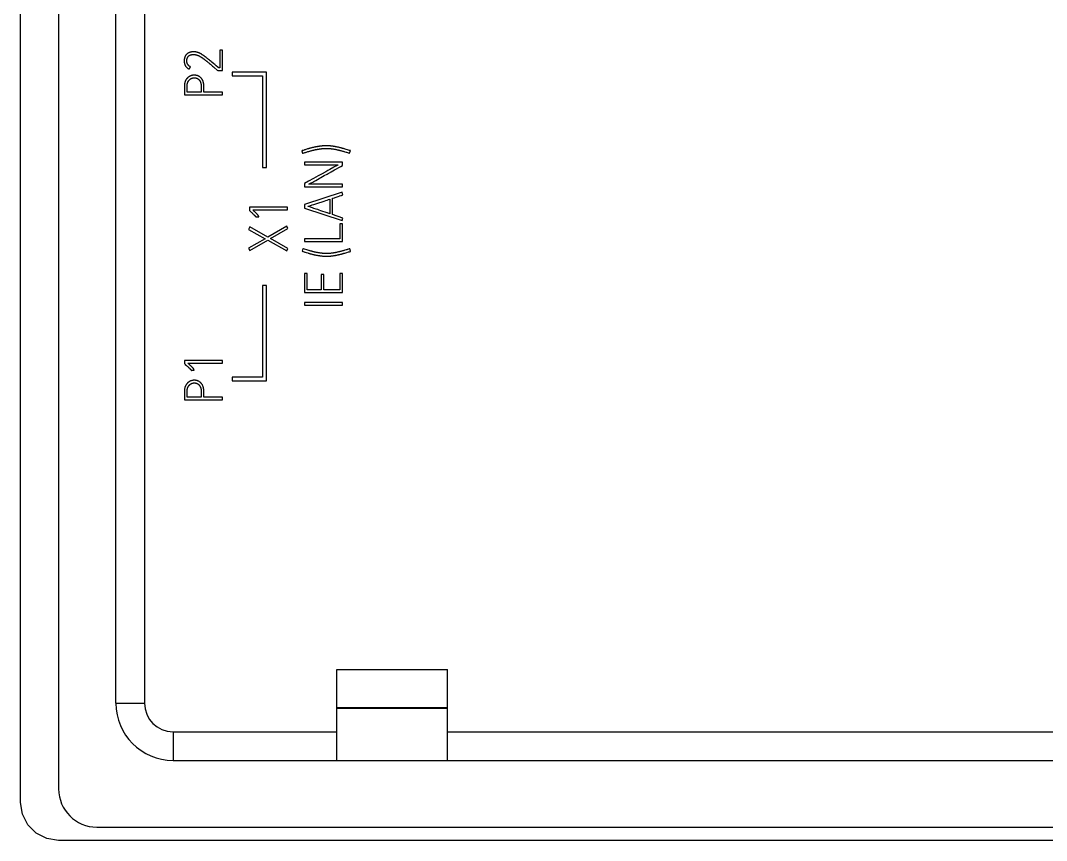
# Model space of a CAD drawing. Extents: x 0 to 594, y 0 to 420.
# Drawn here: x 399.5 to 453.3, y 231.5 to 274.5 of the extents above; entities that cross this region are included whole.
import ezdxf

# ---------------------------------------------------------------- set-up
doc = ezdxf.new("R2010")
doc.units = 0
doc.header["$LTSCALE"] = 32.67
doc.layers.add('15000_BACK', color=7, linetype='CONTINUOUS')
doc.layers.add('15500_BACK_LABELING', color=7, linetype='CONTINUOUS')

msp = doc.modelspace()

# ---------------------------------------------------------------- linework, layer by layer
at = {"layer": '15000_BACK', "color": 7, "linetype": 'CONTINUOUS'}
for p, q in [((399.498, 233.52), (399.498, 315.52)), ((401.498, 314.82), (401.498, 234.22)), ((404.498, 238.72), (404.498, 310.32)), ((405.998, 310.32), (405.998, 238.72)), ((416.098, 240.483), (421.898, 240.483)), ((416.098, 235.72), (416.098, 240.483)), ((421.898, 235.72), (421.898, 240.483)), ((404.498, 238.72), (405.998, 238.72)), ((421.898, 238.483), (416.098, 238.483)), ((421.898, 238.439), (416.098, 238.439)), ((407.498, 237.22), (416.098, 237.22)), ((407.498, 237.22), (407.498, 235.72)), ((421.898, 237.22), (505.098, 237.22)), ((407.498, 235.72), (519.698, 235.72)), ((403.498, 232.22), (524.198, 232.22)), ((525.706, 231.52), (401.49, 231.52))]:
    msp.add_line(p, q, dxfattribs=at)
msp.add_lwpolyline([(401.49, 231.52), (400.873, 231.618), (400.318, 231.901), (399.878, 232.343), (399.595, 232.901), (399.498, 233.52)], dxfattribs=at)
for centre, radius in [((407.498, 238.72), 3), ((407.498, 238.72), 1.5), ((403.498, 234.22), 2)]:
    msp.add_arc(centre, radius, 180, 270, dxfattribs=at)
at = {"layer": '15500_BACK_LABELING', "color": 7, "linetype": 'CONTINUOUS'}
for p, q in [((410.095, 272.962), (409.956, 272.962)), ((409.956, 272.962), (409.956, 272.036)), ((410.095, 271.897), (410.095, 272.962)), ((409.259, 272.391), (409.286, 272.369)), ((409.303, 272.529), (409.274, 272.553)), ((409.286, 272.369), (409.312, 272.348)), ((409.332, 272.506), (409.303, 272.529)), ((409.312, 272.348), (409.339, 272.326)), ((409.361, 272.482), (409.332, 272.506)), ((409.339, 272.326), (409.378, 272.293)), ((409.404, 272.446), (409.361, 272.482)), ((409.448, 272.411), (409.404, 272.446)), ((409.491, 272.375), (409.448, 272.411)), ((409.533, 272.338), (409.491, 272.375)), ((408.342, 271.972), (408.406, 272.097)), ((409.378, 272.293), (409.417, 272.26)), ((409.417, 272.26), (409.457, 272.227)), ((409.457, 272.227), (409.496, 272.193)), ((409.496, 272.193), (409.535, 272.16)), ((409.535, 272.16), (409.574, 272.127)), ((409.574, 272.127), (409.613, 272.093)), ((409.613, 272.093), (409.652, 272.06)), ((409.652, 272.06), (409.807, 271.925)), ((409.761, 272.145), (409.69, 272.205)), ((409.847, 272.072), (409.761, 272.145)), ((409.807, 271.925), (409.84, 271.897)), ((409.84, 271.897), (410.095, 271.897)), ((409.875, 272.048), (409.847, 272.072)), ((409.89, 272.036), (409.875, 272.048)), ((409.956, 272.036), (409.89, 272.036)), ((412.395, 271.82), (410.595, 271.82)), ((410.595, 271.82), (410.595, 271.62)), ((412.395, 266.82), (412.395, 271.82)), ((410.595, 271.62), (412.195, 271.62)), ((412.195, 271.62), (412.195, 266.82)), ((408.095, 271.09), (408.095, 270.63)), ((408.236, 270.771), (408.236, 271.09)), ((408.972, 270.771), (408.236, 270.771)), ((408.972, 271.09), (408.972, 270.771)), ((409.113, 270.771), (409.113, 271.09)), ((410.095, 270.771), (409.113, 270.771)), ((410.095, 270.63), (410.095, 270.771)), ((408.095, 270.63), (410.095, 270.63)), ((414.265, 267.696), (414.254, 267.693)), ((414.254, 267.693), (414.295, 267.557)), ((414.295, 267.557), (414.306, 267.56)), ((416.505, 267.64), (416.579, 267.618)), ((416.578, 267.763), (416.526, 267.779)), ((416.656, 267.739), (416.578, 267.763)), ((416.579, 267.618), (416.604, 267.61)), ((416.708, 267.723), (416.656, 267.739)), ((416.703, 267.58), (416.756, 267.56)), ((416.756, 267.56), (416.8, 267.696)), ((416.8, 267.696), (416.786, 267.699)), ((416.395, 267.097), (414.395, 267.097)), ((414.395, 267.097), (414.395, 266.956)), ((414.395, 266.956), (416.165, 266.956)), ((416.395, 266.922), (416.395, 267.097)), ((412.195, 266.82), (412.395, 266.82)), ((415.385, 266.523), (415.115, 266.374)), ((415.432, 266.386), (415.583, 266.47)), ((415.625, 266.656), (415.505, 266.59)), ((415.583, 266.47), (415.643, 266.504)), ((415.715, 266.706), (415.625, 266.656)), ((415.925, 266.823), (415.715, 266.706)), ((415.955, 266.84), (415.925, 266.823)), ((415.974, 266.688), (416.305, 266.872)), ((416.305, 266.872), (416.395, 266.922)), ((414.605, 266.092), (414.395, 265.976)), ((414.395, 265.976), (414.395, 265.796)), ((414.875, 266.241), (414.605, 266.092)), ((416.395, 265.935), (414.62, 265.935)), ((414.741, 266.001), (414.831, 266.051)), ((414.831, 266.051), (414.891, 266.085)), ((415.115, 266.374), (414.875, 266.241)), ((414.891, 266.085), (414.981, 266.135)), ((414.981, 266.135), (415.071, 266.186)), ((415.071, 266.186), (415.161, 266.236)), ((415.342, 266.336), (415.432, 266.386)), ((416.395, 265.796), (416.395, 265.935)), ((416.364, 265.51), (414.392, 264.864)), ((414.395, 265.796), (416.395, 265.796)), ((416.239, 265.318), (416.301, 265.339)), ((416.409, 265.374), (416.364, 265.51)), ((414.392, 264.864), (414.392, 264.686)), ((414.619, 264.791), (414.668, 264.807)), ((414.668, 264.807), (414.791, 264.846)), ((414.791, 264.846), (414.89, 264.878)), ((414.89, 264.878), (415.038, 264.926)), ((415.038, 264.926), (415.431, 265.054)), ((415.431, 265.054), (415.505, 265.079)), ((415.505, 265.079), (415.579, 265.102)), ((415.579, 265.102), (415.653, 265.126)), ((415.653, 265.126), (415.726, 265.15)), ((415.726, 265.15), (415.726, 264.387)), ((415.868, 265.197), (415.899, 265.207)), ((415.868, 264.34), (415.868, 265.197)), ((415.899, 265.207), (415.961, 265.226)), ((415.961, 265.226), (416.008, 265.241)), ((416.008, 265.241), (416.054, 265.256)), ((416.054, 265.256), (416.1, 265.271)), ((416.1, 265.271), (416.162, 265.292)), ((416.162, 265.292), (416.208, 265.307)), ((416.208, 265.307), (416.239, 265.318)), ((413.498, 264.728), (411.506, 264.728)), ((411.506, 264.728), (411.506, 264.553)), ((411.506, 264.553), (411.528, 264.534)), ((411.543, 264.521), (411.603, 264.466)), ((411.603, 264.466), (411.625, 264.446)), ((411.625, 264.446), (411.647, 264.425)), ((411.647, 264.425), (411.669, 264.405)), ((411.669, 264.405), (411.691, 264.384)), ((411.678, 264.589), (413.498, 264.589)), ((411.732, 264.539), (411.678, 264.589)), ((411.691, 264.384), (411.713, 264.363)), ((411.713, 264.363), (411.728, 264.349)), ((411.728, 264.349), (411.742, 264.335)), ((411.762, 264.511), (411.732, 264.539)), ((411.785, 264.489), (411.762, 264.511)), ((411.807, 264.467), (411.785, 264.489)), ((411.83, 264.446), (411.807, 264.467)), ((411.845, 264.431), (411.83, 264.446)), ((411.86, 264.416), (411.845, 264.431)), ((411.874, 264.401), (411.86, 264.416)), ((413.498, 264.589), (413.498, 264.728)), ((414.392, 264.686), (416.364, 264.024)), ((414.619, 264.759), (414.57, 264.775)), ((414.767, 264.71), (414.619, 264.759)), ((414.816, 264.694), (414.767, 264.71)), ((414.89, 264.669), (414.816, 264.694)), ((415.16, 264.577), (415.087, 264.602)), ((415.259, 264.544), (415.16, 264.577)), ((415.357, 264.51), (415.259, 264.544)), ((415.48, 264.469), (415.357, 264.51)), ((415.579, 264.436), (415.48, 264.469)), ((416.409, 264.157), (415.868, 264.34)), ((411.858, 264.218), (412, 264.226)), ((411.864, 264.201), (411.858, 264.218)), ((413.459, 263.735), (412.471, 263.161)), ((413.528, 263.613), (413.459, 263.735)), ((416.395, 263.865), (416.254, 263.865)), ((416.254, 263.865), (416.254, 263.072)), ((416.364, 264.024), (416.409, 264.157)), ((416.395, 262.931), (416.395, 263.865)), ((411.534, 263.693), (411.464, 263.569)), ((411.464, 263.569), (412.33, 263.078)), ((412.471, 263.161), (411.534, 263.693)), ((412.61, 263.08), (413.528, 263.613)), ((412.33, 263.078), (411.464, 262.578)), ((411.534, 262.459), (412.469, 263)), ((412.469, 263), (413.459, 262.437)), ((413.528, 262.559), (412.61, 263.08)), ((416.254, 263.072), (414.398, 263.072)), ((414.398, 263.072), (414.398, 262.931)), ((414.398, 262.931), (416.395, 262.931)), ((411.464, 262.578), (411.534, 262.459)), ((413.459, 262.437), (413.528, 262.559)), ((414.309, 262.556), (414.267, 262.42)), ((414.267, 262.42), (414.278, 262.417)), ((414.32, 262.551), (414.309, 262.556)), ((414.486, 262.354), (414.565, 262.33)), ((414.622, 262.459), (414.572, 262.474)), ((416.566, 262.342), (416.618, 262.358)), ((416.618, 262.358), (416.696, 262.382)), ((416.696, 262.382), (416.748, 262.398)), ((416.748, 262.398), (416.8, 262.415)), ((416.769, 262.551), (416.758, 262.548)), ((416.814, 262.417), (416.769, 262.551)), ((416.8, 262.415), (416.814, 262.417)), ((414.536, 261.247), (414.395, 261.247)), ((414.395, 261.247), (414.395, 260.251)), ((414.536, 260.39), (414.536, 261.247)), ((415.407, 261.194), (415.269, 261.194)), ((415.269, 261.194), (415.269, 260.39)), ((415.407, 260.39), (415.407, 261.194)), ((416.389, 261.247), (416.251, 261.247)), ((416.251, 261.247), (416.251, 260.39)), ((416.389, 260.251), (416.389, 261.247)), ((412.395, 260.62), (412.195, 260.62)), ((412.195, 260.62), (412.195, 255.82)), ((412.395, 255.62), (412.395, 260.62)), ((414.395, 260.251), (416.389, 260.251)), ((415.269, 260.39), (414.536, 260.39)), ((416.251, 260.39), (415.407, 260.39)), ((416.395, 259.729), (414.401, 259.729)), ((414.401, 259.729), (414.401, 259.591)), ((414.401, 259.591), (416.395, 259.591)), ((416.395, 259.591), (416.395, 259.729)), ((410.098, 256.693), (408.106, 256.693)), ((408.106, 256.693), (408.106, 256.519)), ((408.106, 256.519), (408.128, 256.499)), ((408.143, 256.486), (408.203, 256.431)), ((408.203, 256.431), (408.225, 256.411)), ((408.225, 256.411), (408.247, 256.39)), ((408.247, 256.39), (408.269, 256.37)), ((408.269, 256.37), (408.291, 256.349)), ((408.278, 256.555), (410.098, 256.555)), ((408.332, 256.505), (408.278, 256.555)), ((408.291, 256.349), (408.313, 256.328)), ((408.313, 256.328), (408.328, 256.314)), ((408.328, 256.314), (408.342, 256.3)), ((408.362, 256.476), (408.332, 256.505)), ((408.385, 256.454), (408.362, 256.476)), ((408.407, 256.433), (408.385, 256.454)), ((408.43, 256.411), (408.407, 256.433)), ((408.445, 256.396), (408.43, 256.411)), ((408.46, 256.381), (408.445, 256.396)), ((408.458, 256.183), (408.6, 256.191)), ((408.464, 256.166), (408.458, 256.183)), ((408.474, 256.367), (408.46, 256.381)), ((410.098, 256.555), (410.098, 256.693)), ((412.195, 255.82), (410.595, 255.82)), ((410.595, 255.82), (410.595, 255.62)), ((410.595, 255.62), (412.395, 255.62)), ((408.095, 255.09), (408.095, 254.63)), ((408.095, 254.63), (410.095, 254.63)), ((408.236, 254.771), (408.236, 255.09)), ((408.972, 254.771), (408.236, 254.771)), ((408.972, 255.09), (408.972, 254.771)), ((409.113, 254.771), (409.113, 255.09)), ((410.095, 254.771), (409.113, 254.771)), ((410.095, 254.63), (410.095, 254.771))]:
    msp.add_line(p, q, dxfattribs=at)
for points in [[(409.274, 272.553), (409.259, 272.564), (409.245, 272.576), (409.23, 272.587), (409.215, 272.599), (409.2, 272.61), (409.185, 272.621), (409.17, 272.632), (409.155, 272.643), (409.14, 272.655), (409.125, 272.665), (409.11, 272.676), (409.094, 272.687), (409.079, 272.698), (409.064, 272.708), (409.048, 272.719), (409.032, 272.729), (409.017, 272.739), (409.001, 272.749), (408.985, 272.759), (408.969, 272.768), (408.953, 272.777), (408.936, 272.786), (408.92, 272.795), (408.903, 272.803), (408.886, 272.811), (408.869, 272.819), (408.852, 272.826), (408.834, 272.833), (408.816, 272.839), (408.799, 272.845), (408.781, 272.85), (408.763, 272.855), (408.745, 272.859), (408.726, 272.863), (408.708, 272.867), (408.689, 272.87), (408.671, 272.873), (408.652, 272.875), (408.634, 272.877), (408.615, 272.878), (408.596, 272.879), (408.578, 272.879), (408.559, 272.879), (408.54, 272.879), (408.522, 272.878), (408.503, 272.876), (408.485, 272.874), (408.466, 272.872), (408.448, 272.869), (408.429, 272.865), (408.411, 272.861), (408.393, 272.856), (408.375, 272.851), (408.357, 272.844), (408.34, 272.837), (408.323, 272.83), (408.306, 272.821), (408.29, 272.812), (408.274, 272.802), (408.259, 272.791), (408.244, 272.78), (408.23, 272.768), (408.216, 272.755), (408.203, 272.742), (408.19, 272.728), (408.178, 272.714), (408.167, 272.699), (408.157, 272.683), (408.148, 272.667), (408.139, 272.65), (408.131, 272.633), (408.124, 272.616), (408.117, 272.598), (408.111, 272.581), (408.106, 272.563), (408.101, 272.545), (408.097, 272.527), (408.093, 272.508), (408.09, 272.49), (408.088, 272.471), (408.086, 272.453), (408.085, 272.434), (408.084, 272.415), (408.084, 272.397), (408.084, 272.378), (408.085, 272.359), (408.086, 272.34), (408.088, 272.322), (408.091, 272.303), (408.094, 272.284), (408.098, 272.266), (408.103, 272.248), (408.109, 272.23), (408.115, 272.212), (408.122, 272.195), (408.13, 272.178), (408.139, 272.161), (408.148, 272.145), (408.158, 272.129), (408.169, 272.114), (408.18, 272.099), (408.192, 272.084), (408.205, 272.07), (408.218, 272.057), (408.232, 272.044), (408.246, 272.032), (408.261, 272.02), (408.277, 272.009), (408.292, 271.999), (408.308, 271.989), (408.325, 271.98), (408.342, 271.972)], [(408.406, 272.097), (408.39, 272.105), (408.375, 272.113), (408.361, 272.122), (408.347, 272.133), (408.334, 272.143), (408.321, 272.155), (408.308, 272.167), (408.297, 272.18), (408.286, 272.194), (408.276, 272.208), (408.267, 272.222), (408.258, 272.237), (408.251, 272.253), (408.244, 272.269), (408.239, 272.285), (408.234, 272.301), (408.23, 272.318), (408.227, 272.335), (408.225, 272.352), (408.224, 272.369), (408.223, 272.387), (408.223, 272.404), (408.223, 272.421), (408.224, 272.438), (408.225, 272.455), (408.227, 272.472), (408.23, 272.489), (408.234, 272.506), (408.238, 272.523), (408.243, 272.539), (408.249, 272.555), (408.256, 272.571), (408.263, 272.587), (408.272, 272.601), (408.281, 272.616), (408.292, 272.63), (408.303, 272.643), (408.315, 272.655), (408.328, 272.666), (408.342, 272.677), (408.356, 272.686), (408.371, 272.695), (408.386, 272.703), (408.402, 272.71), (408.418, 272.716), (408.434, 272.721), (408.451, 272.725), (408.467, 272.729), (408.484, 272.732), (408.501, 272.734), (408.518, 272.736), (408.535, 272.737), (408.552, 272.738), (408.57, 272.738), (408.587, 272.737), (408.604, 272.737), (408.621, 272.735), (408.638, 272.734), (408.655, 272.731), (408.672, 272.729), (408.689, 272.726), (408.705, 272.722), (408.722, 272.718), (408.739, 272.714), (408.755, 272.71), (408.772, 272.705), (408.788, 272.699), (408.804, 272.693), (408.82, 272.687), (408.836, 272.68), (408.851, 272.672), (408.866, 272.665), (408.881, 272.657), (408.896, 272.648), (408.911, 272.64), (408.926, 272.631), (408.94, 272.622), (408.955, 272.613), (408.969, 272.604), (408.984, 272.594), (408.998, 272.585), (409.012, 272.575), (409.026, 272.566), (409.04, 272.556), (409.055, 272.546), (409.069, 272.536), (409.082, 272.526), (409.096, 272.516), (409.11, 272.506), (409.124, 272.496), (409.138, 272.486), (409.151, 272.475), (409.165, 272.465), (409.179, 272.455), (409.192, 272.444), (409.206, 272.434), (409.219, 272.423), (409.233, 272.413), (409.246, 272.402), (409.259, 272.391)], [(409.69, 272.205), (409.633, 272.254), (409.533, 272.338)], [(409.113, 271.09), (409.113, 271.111), (409.112, 271.131), (409.111, 271.152), (409.109, 271.172), (409.107, 271.193), (409.104, 271.213), (409.1, 271.233), (409.096, 271.253), (409.091, 271.273), (409.086, 271.293), (409.08, 271.313), (409.073, 271.332), (409.066, 271.351), (409.057, 271.37), (409.048, 271.389), (409.039, 271.407), (409.028, 271.424), (409.017, 271.442), (409.005, 271.459), (408.993, 271.475), (408.98, 271.491), (408.966, 271.506), (408.952, 271.521), (408.937, 271.535), (408.921, 271.548), (408.905, 271.561), (408.889, 271.573), (408.88, 271.579), (408.871, 271.585), (408.863, 271.59), (408.854, 271.595), (408.845, 271.6), (408.836, 271.605), (408.817, 271.614), (408.798, 271.622), (408.779, 271.629), (408.76, 271.635), (408.74, 271.641), (408.72, 271.645), (408.7, 271.649), (408.679, 271.652), (408.659, 271.654), (408.638, 271.656), (408.618, 271.656), (408.597, 271.656), (408.577, 271.654), (408.557, 271.652), (408.536, 271.65), (408.516, 271.646), (408.496, 271.642), (408.476, 271.637), (408.456, 271.631), (408.437, 271.624), (408.418, 271.616), (408.399, 271.608), (408.381, 271.599), (408.363, 271.59), (408.345, 271.579), (408.328, 271.568), (408.311, 271.556), (408.295, 271.544), (408.279, 271.531), (408.264, 271.517), (408.249, 271.502), (408.235, 271.487), (408.222, 271.472), (408.209, 271.456), (408.197, 271.439), (408.186, 271.422), (408.175, 271.404), (408.165, 271.386), (408.156, 271.368), (408.147, 271.35), (408.139, 271.331), (408.131, 271.312), (408.125, 271.292), (408.119, 271.273), (408.113, 271.253), (408.109, 271.233), (408.105, 271.213), (408.102, 271.192), (408.099, 271.172), (408.097, 271.152), (408.096, 271.131), (408.095, 271.111), (408.095, 271.09)], [(408.236, 271.09), (408.237, 271.103), (408.237, 271.117), (408.238, 271.13), (408.239, 271.143), (408.24, 271.156), (408.242, 271.169), (408.244, 271.182), (408.246, 271.195), (408.249, 271.208), (408.252, 271.221), (408.255, 271.234), (408.259, 271.247), (408.264, 271.259), (408.269, 271.272), (408.274, 271.284), (408.279, 271.296), (408.285, 271.308), (408.291, 271.319), (408.298, 271.331), (408.305, 271.342), (408.312, 271.353), (408.32, 271.364), (408.328, 271.375), (408.336, 271.385), (408.345, 271.395), (408.354, 271.404), (408.363, 271.414), (408.373, 271.423), (408.383, 271.431), (408.393, 271.44), (408.404, 271.448), (408.415, 271.455), (408.426, 271.462), (408.438, 271.469), (408.449, 271.475), (408.461, 271.481), (408.473, 271.486), (408.486, 271.491), (408.498, 271.495), (408.511, 271.499), (408.524, 271.503), (408.537, 271.506), (408.55, 271.508), (408.563, 271.51), (408.576, 271.512), (408.589, 271.513), (408.602, 271.514), (408.615, 271.514), (408.629, 271.514), (408.642, 271.514), (408.655, 271.512), (408.668, 271.511), (408.681, 271.508), (408.694, 271.506), (408.707, 271.503), (408.72, 271.499), (408.732, 271.495), (408.745, 271.49), (408.757, 271.485), (408.769, 271.48), (408.781, 271.474), (408.792, 271.467), (408.804, 271.46), (408.814, 271.453), (408.825, 271.445), (408.835, 271.436), (408.845, 271.427), (408.855, 271.418), (408.864, 271.409), (408.872, 271.399), (408.881, 271.388), (408.889, 271.378), (408.896, 271.367), (408.904, 271.356), (408.91, 271.344), (408.917, 271.333), (408.923, 271.321), (408.929, 271.309), (408.934, 271.297), (408.939, 271.285), (408.944, 271.272), (408.948, 271.26), (408.952, 271.247), (408.955, 271.234), (408.959, 271.222), (408.961, 271.209), (408.964, 271.196), (408.966, 271.183), (408.967, 271.169), (408.969, 271.156), (408.97, 271.143), (408.971, 271.13), (408.971, 271.117), (408.971, 271.103), (408.972, 271.09)], [(414.369, 267.728), (414.317, 267.711), (414.291, 267.703), (414.265, 267.696)], [(414.306, 267.56), (414.331, 267.567), (414.356, 267.575), (414.38, 267.583), (414.405, 267.591), (414.429, 267.599), (414.454, 267.607), (414.479, 267.615), (414.504, 267.622), (414.578, 267.644)], [(414.421, 267.744), (414.395, 267.736), (414.369, 267.728)], [(414.525, 267.775), (414.473, 267.759), (414.421, 267.744)], [(416.526, 267.779), (416.5, 267.787), (416.474, 267.795), (416.448, 267.802), (416.422, 267.81), (416.396, 267.817), (416.37, 267.824), (416.343, 267.832), (416.317, 267.838), (416.291, 267.845), (416.264, 267.852), (416.238, 267.858), (416.211, 267.864), (416.185, 267.87), (416.158, 267.876), (416.132, 267.882), (416.105, 267.887), (416.079, 267.893), (416.052, 267.898), (416.025, 267.903), (415.998, 267.908), (415.972, 267.912), (415.945, 267.917), (415.918, 267.921), (415.891, 267.925), (415.864, 267.929), (415.837, 267.933), (415.81, 267.936), (415.783, 267.939), (415.756, 267.942), (415.729, 267.944), (415.702, 267.946), (415.675, 267.948), (415.648, 267.949), (415.621, 267.95), (415.593, 267.951), (415.566, 267.951), (415.539, 267.951), (415.512, 267.951), (415.485, 267.951), (415.457, 267.95), (415.43, 267.949), (415.403, 267.948), (415.376, 267.946), (415.349, 267.944), (415.322, 267.942), (415.295, 267.939), (415.268, 267.936), (415.241, 267.933), (415.214, 267.93), (415.187, 267.926), (415.16, 267.922), (415.133, 267.918), (415.106, 267.914), (415.079, 267.909), (415.053, 267.904), (415.026, 267.9), (414.999, 267.894), (414.972, 267.889), (414.946, 267.884), (414.919, 267.878), (414.893, 267.872), (414.866, 267.866), (414.84, 267.86), (414.813, 267.854), (414.787, 267.847), (414.76, 267.841), (414.734, 267.834), (414.708, 267.827), (414.682, 267.82), (414.655, 267.813), (414.629, 267.805), (414.603, 267.798), (414.577, 267.79), (414.551, 267.783), (414.525, 267.775)], [(414.578, 267.644), (414.603, 267.651), (414.628, 267.658), (414.652, 267.666), (414.677, 267.673), (414.702, 267.68), (414.727, 267.686), (414.752, 267.693), (414.777, 267.7), (414.802, 267.706), (414.827, 267.713), (414.852, 267.719), (414.877, 267.725), (414.902, 267.731), (414.928, 267.737), (414.953, 267.743), (414.978, 267.748), (415.003, 267.754), (415.029, 267.759), (415.054, 267.764), (415.079, 267.769), (415.105, 267.773), (415.13, 267.778), (415.156, 267.782), (415.181, 267.786), (415.207, 267.789), (415.233, 267.793), (415.258, 267.796), (415.284, 267.799), (415.31, 267.802), (415.335, 267.804), (415.361, 267.806), (415.387, 267.808), (415.413, 267.809), (415.439, 267.811), (415.464, 267.812), (415.49, 267.812), (415.516, 267.813), (415.542, 267.813), (415.568, 267.813), (415.594, 267.812), (415.619, 267.811), (415.645, 267.81), (415.671, 267.809), (415.697, 267.807), (415.723, 267.805), (415.748, 267.803), (415.774, 267.801), (415.8, 267.798), (415.825, 267.795), (415.851, 267.791), (415.877, 267.788), (415.902, 267.784), (415.928, 267.78), (415.953, 267.776), (415.979, 267.771), (416.004, 267.767), (416.03, 267.762), (416.055, 267.757), (416.08, 267.752), (416.106, 267.746), (416.131, 267.74), (416.156, 267.735), (416.181, 267.729), (416.206, 267.723), (416.231, 267.716), (416.256, 267.71), (416.281, 267.704), (416.306, 267.697), (416.331, 267.69), (416.356, 267.683), (416.381, 267.676), (416.406, 267.669), (416.431, 267.662), (416.456, 267.655), (416.48, 267.648), (416.505, 267.64)], [(416.604, 267.61), (416.654, 267.596), (416.678, 267.588), (416.703, 267.58)], [(416.786, 267.699), (416.76, 267.707), (416.708, 267.723)], [(416.165, 266.956), (416.135, 266.939), (416.105, 266.923), (416.075, 266.906), (416.045, 266.89), (415.955, 266.84)], [(415.505, 266.59), (415.445, 266.556), (415.415, 266.54), (415.385, 266.523)], [(415.643, 266.504), (415.733, 266.554), (415.763, 266.571), (415.793, 266.588), (415.974, 266.688)], [(414.62, 265.935), (414.65, 265.951), (414.68, 265.967), (414.711, 265.984), (414.741, 266.001)], [(415.161, 266.236), (415.222, 266.269), (415.252, 266.286), (415.342, 266.336)], [(416.301, 265.339), (416.316, 265.344), (416.331, 265.35), (416.347, 265.355), (416.362, 265.36), (416.378, 265.365), (416.393, 265.37), (416.409, 265.374)], [(414.57, 264.775), (414.594, 264.783), (414.619, 264.791)], [(411.528, 264.534), (411.536, 264.527), (411.543, 264.521)], [(411.742, 264.335), (411.757, 264.321), (411.764, 264.314), (411.771, 264.307), (411.778, 264.3), (411.785, 264.292), (411.792, 264.285), (411.799, 264.278), (411.806, 264.271), (411.813, 264.263), (411.819, 264.256), (411.826, 264.248), (411.833, 264.241), (411.839, 264.233), (411.846, 264.225), (411.852, 264.217), (411.855, 264.213), (411.858, 264.209), (411.861, 264.205), (411.864, 264.201)], [(412, 264.226), (412, 264.229), (412, 264.231), (411.999, 264.236), (411.998, 264.242), (411.997, 264.247), (411.995, 264.252), (411.994, 264.257), (411.992, 264.262), (411.989, 264.266), (411.987, 264.271), (411.984, 264.275), (411.981, 264.28), (411.978, 264.284), (411.972, 264.292), (411.966, 264.301), (411.959, 264.309), (411.953, 264.317), (411.946, 264.325), (411.939, 264.333), (411.932, 264.341), (411.925, 264.348), (411.918, 264.356), (411.911, 264.364), (411.904, 264.371), (411.896, 264.379), (411.889, 264.386), (411.874, 264.401)], [(415.087, 264.602), (415.013, 264.627), (414.89, 264.669)], [(415.726, 264.387), (415.603, 264.428), (415.579, 264.436)], [(414.278, 262.417), (414.305, 262.41), (414.331, 262.402)], [(414.572, 262.474), (414.345, 262.543), (414.32, 262.551)], [(414.331, 262.402), (414.382, 262.385), (414.408, 262.377), (414.434, 262.369), (414.486, 262.354)], [(414.565, 262.33), (414.591, 262.322), (414.617, 262.314), (414.643, 262.306), (414.669, 262.299), (414.695, 262.292), (414.721, 262.284), (414.748, 262.277), (414.774, 262.271), (414.8, 262.264), (414.827, 262.257), (414.853, 262.251), (414.88, 262.245), (414.906, 262.239), (414.933, 262.233), (414.959, 262.227), (414.986, 262.222), (415.013, 262.216), (415.039, 262.211), (415.066, 262.206), (415.093, 262.202), (415.12, 262.197), (415.147, 262.193), (415.173, 262.189), (415.2, 262.185), (415.227, 262.181), (415.254, 262.178), (415.281, 262.174), (415.308, 262.172), (415.335, 262.169), (415.363, 262.167), (415.39, 262.165), (415.417, 262.163), (415.444, 262.162), (415.471, 262.161), (415.498, 262.16), (415.526, 262.16), (415.553, 262.159), (415.58, 262.16), (415.607, 262.16), (415.634, 262.161), (415.662, 262.162), (415.689, 262.163), (415.716, 262.165), (415.743, 262.167), (415.77, 262.169), (415.797, 262.172), (415.824, 262.175), (415.851, 262.178), (415.878, 262.182), (415.905, 262.186), (415.932, 262.19), (415.959, 262.194), (415.986, 262.199), (416.012, 262.203), (416.039, 262.208), (416.066, 262.213), (416.093, 262.219), (416.119, 262.224), (416.146, 262.23), (416.172, 262.236), (416.199, 262.242), (416.225, 262.248), (416.252, 262.255), (416.278, 262.261), (416.305, 262.268), (416.331, 262.275), (416.357, 262.282), (416.383, 262.289), (416.41, 262.296), (416.436, 262.304), (416.462, 262.311), (416.488, 262.319), (416.514, 262.327), (416.566, 262.342)], [(416.507, 262.471), (416.482, 262.463), (416.457, 262.456), (416.431, 262.449), (416.406, 262.441), (416.381, 262.434), (416.355, 262.427), (416.33, 262.421), (416.304, 262.414), (416.279, 262.407), (416.253, 262.401), (416.228, 262.394), (416.202, 262.388), (416.177, 262.382), (416.151, 262.376), (416.126, 262.37), (416.1, 262.364), (416.074, 262.359), (416.048, 262.353), (416.023, 262.348), (415.997, 262.343), (415.971, 262.339), (415.945, 262.334), (415.919, 262.33), (415.893, 262.326), (415.867, 262.323), (415.841, 262.319), (415.815, 262.316), (415.789, 262.313), (415.762, 262.31), (415.736, 262.308), (415.71, 262.306), (415.684, 262.305), (415.658, 262.303), (415.631, 262.302), (415.605, 262.301), (415.579, 262.301), (415.552, 262.301), (415.526, 262.301), (415.5, 262.302), (415.473, 262.302), (415.447, 262.303), (415.421, 262.305), (415.395, 262.306), (415.368, 262.308), (415.342, 262.31), (415.316, 262.313), (415.29, 262.316), (415.264, 262.319), (415.238, 262.322), (415.212, 262.326), (415.186, 262.329), (415.16, 262.333), (415.134, 262.338), (415.108, 262.342), (415.082, 262.347), (415.056, 262.352), (415.03, 262.357), (415.004, 262.362), (414.979, 262.367), (414.953, 262.373), (414.927, 262.379), (414.902, 262.384), (414.876, 262.391), (414.85, 262.397), (414.825, 262.403), (414.8, 262.41), (414.774, 262.416), (414.749, 262.423), (414.723, 262.43), (414.698, 262.437), (414.673, 262.445), (414.647, 262.452), (414.622, 262.459)], [(416.708, 262.533), (416.658, 262.516), (416.633, 262.508), (416.608, 262.5), (416.583, 262.493), (416.507, 262.471)], [(416.758, 262.548), (416.733, 262.541), (416.708, 262.533)], [(408.128, 256.499), (408.136, 256.493), (408.143, 256.486)], [(408.342, 256.3), (408.357, 256.286), (408.364, 256.279), (408.371, 256.272), (408.378, 256.265), (408.385, 256.258), (408.392, 256.251), (408.399, 256.243), (408.406, 256.236), (408.413, 256.228), (408.419, 256.221), (408.426, 256.214), (408.433, 256.206), (408.439, 256.198), (408.446, 256.191), (408.452, 256.183), (408.455, 256.179), (408.458, 256.175), (408.461, 256.171), (408.464, 256.166)], [(408.6, 256.191), (408.6, 256.194), (408.6, 256.197), (408.599, 256.202), (408.598, 256.207), (408.597, 256.212), (408.595, 256.217), (408.594, 256.222), (408.592, 256.227), (408.589, 256.232), (408.587, 256.236), (408.584, 256.241), (408.581, 256.245), (408.578, 256.249), (408.572, 256.258), (408.566, 256.266), (408.559, 256.274), (408.553, 256.282), (408.546, 256.29), (408.539, 256.298), (408.532, 256.306), (408.525, 256.314), (408.518, 256.321), (408.511, 256.329), (408.504, 256.337), (408.496, 256.344), (408.489, 256.352), (408.474, 256.367)], [(409.113, 255.09), (409.113, 255.111), (409.112, 255.131), (409.111, 255.152), (409.109, 255.172), (409.107, 255.193), (409.104, 255.213), (409.1, 255.233), (409.096, 255.253), (409.091, 255.273), (409.086, 255.293), (409.08, 255.313), (409.073, 255.332), (409.066, 255.351), (409.057, 255.37), (409.048, 255.389), (409.039, 255.407), (409.028, 255.424), (409.017, 255.442), (409.005, 255.459), (408.993, 255.475), (408.98, 255.491), (408.966, 255.506), (408.952, 255.521), (408.937, 255.535), (408.921, 255.548), (408.905, 255.561), (408.889, 255.573), (408.88, 255.579), (408.871, 255.585), (408.863, 255.59), (408.854, 255.595), (408.845, 255.6), (408.836, 255.605), (408.817, 255.614), (408.798, 255.622), (408.779, 255.629), (408.76, 255.635), (408.74, 255.641), (408.72, 255.645), (408.7, 255.649), (408.679, 255.652), (408.659, 255.654), (408.638, 255.656), (408.618, 255.656), (408.597, 255.656), (408.577, 255.654), (408.557, 255.652), (408.536, 255.65), (408.516, 255.646), (408.496, 255.642), (408.476, 255.637), (408.456, 255.631), (408.437, 255.624), (408.418, 255.616), (408.399, 255.608), (408.381, 255.599), (408.363, 255.59), (408.345, 255.579), (408.328, 255.568), (408.311, 255.556), (408.295, 255.544), (408.279, 255.531), (408.264, 255.517), (408.249, 255.502), (408.235, 255.487), (408.222, 255.472), (408.209, 255.456), (408.197, 255.439), (408.186, 255.422), (408.175, 255.404), (408.165, 255.386), (408.156, 255.368), (408.147, 255.35), (408.139, 255.331), (408.131, 255.312), (408.125, 255.292), (408.119, 255.273), (408.113, 255.253), (408.109, 255.233), (408.105, 255.213), (408.102, 255.192), (408.099, 255.172), (408.097, 255.152), (408.096, 255.131), (408.095, 255.111), (408.095, 255.09)], [(408.236, 255.09), (408.237, 255.103), (408.237, 255.117), (408.238, 255.13), (408.239, 255.143), (408.24, 255.156), (408.242, 255.169), (408.244, 255.182), (408.246, 255.195), (408.249, 255.208), (408.252, 255.221), (408.255, 255.234), (408.259, 255.247), (408.264, 255.259), (408.269, 255.272), (408.274, 255.284), (408.279, 255.296), (408.285, 255.308), (408.291, 255.319), (408.298, 255.331), (408.305, 255.342), (408.312, 255.353), (408.32, 255.364), (408.328, 255.375), (408.336, 255.385), (408.345, 255.395), (408.354, 255.404), (408.363, 255.414), (408.373, 255.423), (408.383, 255.431), (408.393, 255.44), (408.404, 255.448), (408.415, 255.455), (408.426, 255.462), (408.438, 255.469), (408.449, 255.475), (408.461, 255.481), (408.473, 255.486), (408.486, 255.491), (408.498, 255.495), (408.511, 255.499), (408.524, 255.503), (408.537, 255.506), (408.55, 255.508), (408.563, 255.51), (408.576, 255.512), (408.589, 255.513), (408.602, 255.514), (408.615, 255.514), (408.629, 255.514), (408.642, 255.514), (408.655, 255.512), (408.668, 255.511), (408.681, 255.508), (408.694, 255.506), (408.707, 255.503), (408.72, 255.499), (408.732, 255.495), (408.745, 255.49), (408.757, 255.485), (408.769, 255.48), (408.781, 255.474), (408.792, 255.467), (408.804, 255.46), (408.814, 255.453), (408.825, 255.445), (408.835, 255.436), (408.845, 255.427), (408.855, 255.418), (408.864, 255.409), (408.872, 255.399), (408.881, 255.388), (408.889, 255.378), (408.896, 255.367), (408.904, 255.356), (408.91, 255.344), (408.917, 255.333), (408.923, 255.321), (408.929, 255.309), (408.934, 255.297), (408.939, 255.285), (408.944, 255.272), (408.948, 255.26), (408.952, 255.247), (408.955, 255.234), (408.959, 255.222), (408.961, 255.209), (408.964, 255.196), (408.966, 255.183), (408.967, 255.169), (408.969, 255.156), (408.97, 255.143), (408.971, 255.13), (408.971, 255.117), (408.971, 255.103), (408.972, 255.09)]]:
    msp.add_lwpolyline(points, dxfattribs=at)

doc.saveas('drawing.dxf')
